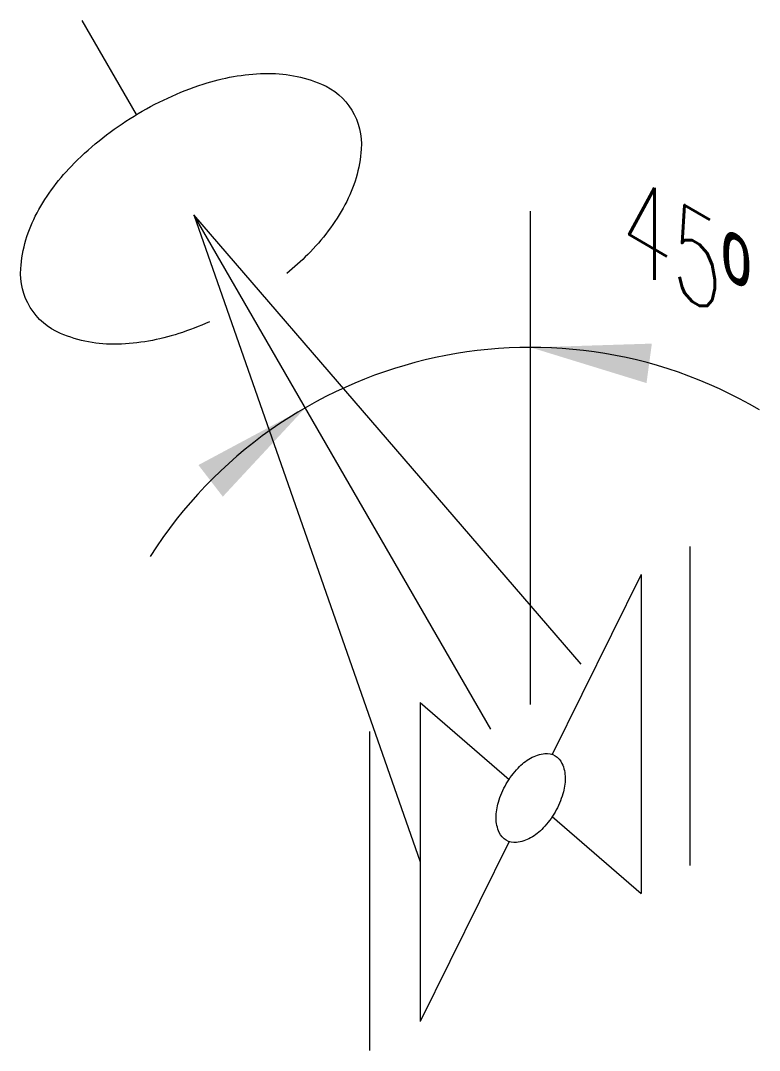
# Model space of a CAD drawing. Header units: millimetres. Extents: x -9986.67 to -9985.74, y -73.05 to -71.76.
import ezdxf

# ---------------------------------------------------------------- set-up
doc = ezdxf.new("R2010")
doc.units = ezdxf.units.MM
doc.layers.add('Tub_iso_válvulas', color=2, linetype='Continuous')
doc.styles.add('ISONEG80', font='ROMANSBR', dxfattribs={"width": 0.85, "height": 2})

msp = doc.modelspace()

# ---------------------------------------------------------------- linework, layer by layer
at = {"layer": 'Tub_iso_válvulas', "color": 1}
for p, q in [((-9986.5197, -71.8779), (-9986.5877, -71.7601)), ((-9986.4478, -72.0035), (-9986.1642, -72.8151)), ((-9985.9622, -72.5673), (-9986.4478, -72.0035)), ((-9986.0753, -72.6487), (-9986.4478, -72.0035)), ((-9986.0255, -72.6176), (-9986.0255, -71.9992))]:
    msp.add_line(p, q, dxfattribs=at)
at = {"layer": 'Tub_iso_válvulas'}
for p, q in [((-9985.8257, -72.4197), (-9985.8257, -72.8197)), ((-9985.8868, -72.4549), (-9985.9984, -72.6803)), ((-9985.8868, -72.4549), (-9985.8868, -72.8549)), ((-9986.1642, -72.6151), (-9986.0526, -72.7116)), ((-9986.1642, -72.6151), (-9986.1642, -73.0151)), ((-9986.2274, -72.6515), (-9986.2274, -73.0515)), ((-9985.9984, -72.7584), (-9985.8868, -72.8549)), ((-9986.0526, -72.7897), (-9986.1642, -73.0151))]:
    msp.add_line(p, q, dxfattribs=at)
at = {"layer": 'Tub_iso_válvulas', "color": 1}
msp.add_lwpolyline([(-9986.4284, -72.1379, -0.025225), (-9986.4668, -72.1527, -0.072341), (-9986.5435, -72.1659, -0.106617), (-9986.615, -72.1525, -0.156851), (-9986.653, -72.1198, -0.156851), (-9986.6649, -72.0712, -0.106617), (-9986.6445, -72.0013, -0.072341), (-9986.5979, -71.939, -0.058752), (-9986.5228, -71.8798, -0.058752), (-9986.436, -71.8397, -0.072341), (-9986.3593, -71.8264, -0.106617), (-9986.2878, -71.8398, -0.156851), (-9986.2498, -71.8725, -0.156851), (-9986.2379, -71.9212, -0.106617), (-9986.2583, -71.991, -0.072341), (-9986.3049, -72.0534, -0.021815), (-9986.3312, -72.0774, -0.058752)], format="xyb", dxfattribs=at)
at = {"layer": 'Tub_iso_válvulas'}
msp.add_lwpolyline([(-9985.9949, -72.7527, -0.058752), (-9986.0097, -72.7725, -0.072341), (-9986.0255, -72.785, -0.106617), (-9986.0434, -72.7908, -0.156851), (-9986.0561, -72.788, -0.156851), (-9986.0648, -72.7784, -0.106617), (-9986.0688, -72.76, -0.072341), (-9986.0659, -72.7401, -0.058752), (-9986.0561, -72.7173, -0.058752), (-9986.0413, -72.6975, -0.072341), (-9986.0255, -72.685, -0.106617), (-9986.0076, -72.6792, -0.156851), (-9985.9949, -72.682, -0.156851), (-9985.9862, -72.6916, -0.106617), (-9985.9822, -72.71, -0.072341), (-9985.9851, -72.7299, -0.058752)], format="xyb", close=True, dxfattribs=at)
at = {"layer": 'Tub_iso_válvulas', "color": 1}
msp.add_arc((-9986.0255, -72.735), 0.565, 59.4853, 147.5781, dxfattribs=at)
for points in [[(-9985.8735, -72.1652), (-9985.8802, -72.2147), (-9986.0255, -72.17)], [(-9986.4115, -72.3571), (-9986.4421, -72.3175), (-9986.308, -72.2457)]]:
    msp.add_solid(points, dxfattribs=at)

# ---------------------------------------------------------------- texts
at = {"layer": 'Tub_iso_válvulas', "style": 'ISONEG80', "oblique": 330, "width": 0.85}
msp.add_attdef('45º', (-9985.9114, -72.0615), '45%%D', height=0.1, rotation=330, dxfattribs=at)

doc.saveas('drawing.dxf')
